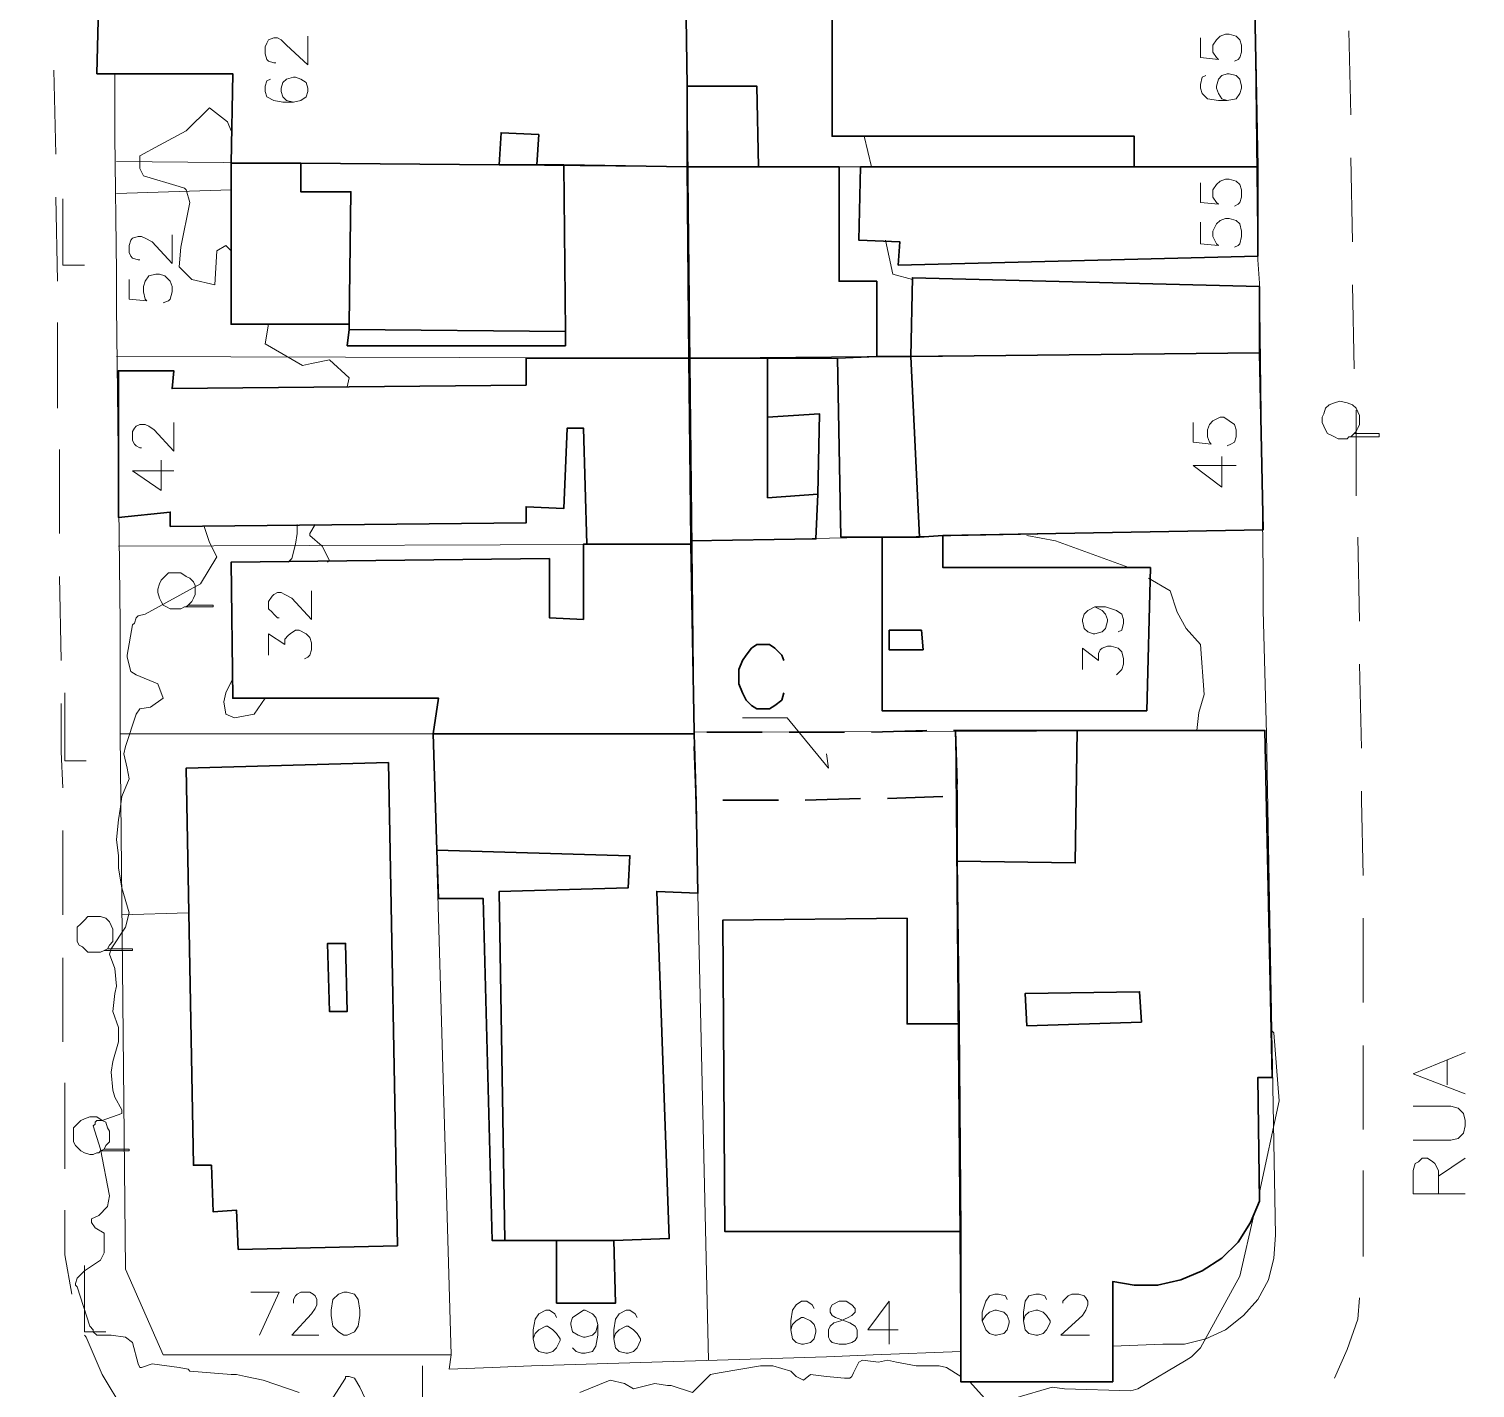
# Model space of a CAD drawing. Extents: x -2391 to 32076, y -11492 to 5852.
# Drawn here: x 4757.3 to 4825.7, y -1351.6 to -1287.3 of the extents above; entities that cross this region are included whole.
import ezdxf

# ---------------------------------------------------------------- set-up
doc = ezdxf.new("R2010")
doc.units = 0
doc.header["$LTSCALE"] = 7
for name, color, linetype in [('ALVE-CT', 3, 'CONTINUOUS'), ('PDF_A101 - EDIFICACAO', 7, 'CONTINUOUS'), ('PDF_A103 - PROJECAO_1', 7, 'CONTINUOUS'), ('PDF_A112 - PRISMA_VENTILACAO', 7, 'CONTINUOUS'), ('PDF_A113 - CONSTRUCAO_2D', 7, 'CONTINUOUS'), ('PDF_A122 - CASA_DE_MAQUINA', 7, 'CONTINUOUS'), ('PDF_A123 - N DE PORTA', 7, 'CONTINUOUS'), ('PDF_A124 - MURO', 7, 'CONTINUOUS'), ('PDF_C301 - MEIO_FIO_2D', 7, 'CONTINUOUS'), ('PDF_C307 - TXT_NOME_LOGRADOURO', 7, 'CONTINUOUS'), ('PDF_F602 - ARVORE_ISOLADA', 7, 'CONTINUOUS'), ('PDF_I903 - POSTE', 7, 'CONTINUOUS'), ('PDF_M1303 - MARCA_UTM_SAD', 7, 'CONTINUOUS'), ('PDF_M1306 - SETA_INDICADORA_TEXTO', 7, 'CONTINUOUS'), ('PDF_N1402 - CURVA_INTERMEDIARIA', 7, 'CONTINUOUS')]:
    doc.layers.add(name, color=color, linetype=linetype)

msp = doc.modelspace()

# ---------------------------------------------------------------- linework, layer by layer
at = {"layer": 'ALVE-CT'}
msp.add_circle((4550.796, -1271.53), 500, dxfattribs=at)
at = {"layer": 'PDF_A101 - EDIFICACAO', "lineweight": 30}
for points in [[(4788.447, -1289.987), (4788.447, -1293.797), (4782.605, -1293.712), (4781.335, -1293.712), (4781.42, -1292.273), (4779.642, -1292.188), (4779.557, -1293.712), (4770.159, -1293.627), (4766.858, -1293.627), (4766.942, -1289.394), (4760.508, -1289.394), (4760.592, -1285.584), (4761.354, -1285.584), (4780.234, -1286.008), (4780.15, -1284.653), (4788.362, -1284.568)], [(4815.455, -1293.797), (4809.613, -1293.797), (4809.613, -1292.357), (4795.305, -1292.357), (4795.305, -1286.685), (4794.712, -1286.685), (4794.712, -1285.669), (4809.782, -1285.669), (4809.782, -1284.568), (4815.285, -1284.568)], [(4791.833, -1293.797), (4788.447, -1293.797), (4788.447, -1289.987), (4791.749, -1289.987)], [(4782.69, -1302.263), (4772.361, -1302.263), (4772.445, -1301.501), (4772.445, -1301.247), (4766.858, -1301.247), (4766.858, -1293.627), (4770.159, -1293.627), (4779.557, -1293.712), (4781.335, -1293.712), (4782.605, -1293.712), (4782.69, -1301.586)], [(4797.421, -1302.771), (4795.559, -1302.856), (4792.257, -1302.856), (4788.531, -1302.856), (4788.447, -1293.797), (4791.833, -1293.797), (4795.643, -1293.797), (4795.643, -1299.215), (4797.421, -1299.215)], [(4809.613, -1293.797), (4815.455, -1293.797), (4815.455, -1298.03), (4798.437, -1298.453), (4798.522, -1297.353), (4796.574, -1297.268), (4796.659, -1293.797)], [(4815.539, -1302.602), (4799.03, -1302.771), (4799.114, -1299.046), (4815.539, -1299.469)], [(4797.675, -1311.322), (4795.728, -1311.322), (4795.559, -1302.856), (4797.421, -1302.771), (4799.03, -1302.771), (4815.539, -1302.602), (4815.709, -1310.983), (4800.554, -1311.237), (4799.453, -1311.322)], [(4788.531, -1302.856), (4788.616, -1311.491), (4788.616, -1311.661), (4783.706, -1311.661), (4783.536, -1306.158), (4782.774, -1306.158), (4782.605, -1309.967), (4780.827, -1309.883), (4780.827, -1310.645), (4763.979, -1310.814), (4763.979, -1310.137), (4761.524, -1310.391), (4761.524, -1303.448), (4764.148, -1303.448), (4764.064, -1304.295), (4780.827, -1304.126), (4780.827, -1302.856)], [(4792.257, -1302.856), (4792.257, -1305.65), (4794.712, -1305.48), (4794.627, -1309.29), (4794.543, -1311.407), (4788.616, -1311.491), (4788.531, -1302.856)], [(4800.554, -1311.237), (4800.554, -1312.761), (4810.375, -1312.761), (4810.205, -1319.534), (4797.675, -1319.534), (4797.675, -1311.322), (4799.453, -1311.322)], [(4788.785, -1320.55), (4788.785, -1320.635), (4776.425, -1320.635), (4776.679, -1318.942), (4766.942, -1318.942), (4766.858, -1312.507), (4781.928, -1312.338), (4781.928, -1315.132), (4783.536, -1315.217), (4783.536, -1311.661), (4783.706, -1311.661), (4788.616, -1311.661)], [(4811.814, -1346.458), (4810.713, -1346.712), (4809.613, -1346.712), (4808.597, -1346.542), (4808.597, -1351.283), (4801.4, -1351.283), (4801.4, -1349.844), (4801.4, -1344.172), (4801.316, -1334.351), (4801.231, -1326.646), (4801.231, -1323.598), (4801.146, -1320.466), (4806.903, -1320.466), (4815.793, -1320.466), (4816.132, -1336.891), (4815.455, -1336.891), (4815.539, -1342.732), (4815.116, -1343.748), (4814.523, -1344.68), (4813.761, -1345.442), (4812.83, -1346.034)], [(4788.87, -1323.852), (4788.955, -1328.17), (4787.007, -1328.086), (4787.6, -1344.51), (4784.976, -1344.595), (4785.06, -1347.558), (4782.266, -1347.558), (4782.266, -1344.595), (4779.811, -1344.595), (4779.218, -1344.595), (4778.795, -1328.424), (4776.679, -1328.424), (4776.594, -1326.138), (4776.425, -1320.635), (4788.785, -1320.635)], [(4774.308, -1321.99), (4774.731, -1344.849), (4767.196, -1345.018), (4767.112, -1343.156), (4766.011, -1343.24), (4765.926, -1341.039), (4765.08, -1341.039), (4764.741, -1322.244)], [(4801.316, -1334.351), (4801.4, -1344.172), (4790.225, -1344.172), (4790.14, -1329.44), (4798.86, -1329.355), (4798.86, -1334.351)], [(4771.429, -1330.541), (4771.514, -1333.758), (4772.361, -1333.758), (4772.276, -1330.541)]]:
    msp.add_lwpolyline(points, close=True, dxfattribs=at)
at = {"layer": 'PDF_A103 - PROJECAO_1', "lineweight": 30}
for points in [[(4779.557, -1293.712), (4781.335, -1293.712), (4782.605, -1293.712), (4782.69, -1301.586), (4772.445, -1301.501), (4772.445, -1301.247), (4772.53, -1294.982), (4770.159, -1294.982), (4770.159, -1293.627)], [(4792.257, -1305.65), (4792.257, -1309.46), (4794.627, -1309.29), (4794.543, -1311.407), (4788.616, -1311.491), (4788.531, -1302.856), (4792.257, -1302.856)], [(4799.453, -1311.322), (4797.675, -1311.322), (4795.728, -1311.322), (4795.559, -1302.856), (4797.421, -1302.771), (4799.03, -1302.771)], [(4801.231, -1326.646), (4801.231, -1323.598), (4801.146, -1320.466), (4806.903, -1320.466), (4806.819, -1326.731)], [(4776.425, -1320.635), (4788.785, -1320.635), (4788.87, -1323.852), (4788.955, -1328.17), (4787.007, -1328.086), (4787.6, -1344.51), (4784.976, -1344.595), (4782.266, -1344.595), (4779.811, -1344.595), (4779.557, -1328.086), (4785.653, -1327.916), (4785.738, -1326.392), (4776.594, -1326.138)]]:
    msp.add_lwpolyline(points, close=True, dxfattribs=at)
at = {"layer": 'PDF_A112 - PRISMA_VENTILACAO', "lineweight": 30}
for points in [[(4779.557, -1293.712), (4781.335, -1293.712), (4781.42, -1292.273), (4779.642, -1292.188)], [(4771.514, -1333.758), (4771.429, -1330.541), (4772.276, -1330.541), (4772.361, -1333.758)]]:
    msp.add_lwpolyline(points, close=True, dxfattribs=at)
at = {"layer": 'PDF_A113 - CONSTRUCAO_2D', "lineweight": 30}
for points in [[(4793.019, -1317.164), (4792.934, -1316.91), (4792.595, -1316.571), (4792.341, -1316.402), (4791.749, -1316.402), (4791.495, -1316.571), (4791.241, -1316.91), (4791.071, -1317.164), (4790.902, -1317.587), (4790.902, -1318.265), (4791.071, -1318.688), (4791.241, -1319.027), (4791.495, -1319.28), (4791.749, -1319.45), (4792.341, -1319.45), (4792.595, -1319.28), (4792.934, -1319.027), (4793.019, -1318.688)], [(4797.167, -1320.55), (4799.792, -1320.466)], [(4801.062, -1320.466), (4801.146, -1320.466), (4801.231, -1323.006)], [(4789.378, -1320.55), (4792.003, -1320.55)], [(4793.273, -1320.55), (4795.897, -1320.55)], [(4788.87, -1323.852), (4788.785, -1321.228)], [(4792.765, -1323.768), (4790.14, -1323.768)], [(4796.659, -1323.683), (4794.035, -1323.768)], [(4800.554, -1323.598), (4797.929, -1323.683)]]:
    msp.add_lwpolyline(points, dxfattribs=at)
at = {"layer": 'PDF_A122 - CASA_DE_MAQUINA', "lineweight": 30}
for points in [[(4799.622, -1316.656), (4798.014, -1316.656), (4798.014, -1315.725), (4799.538, -1315.725)], [(4809.951, -1334.266), (4804.533, -1334.435), (4804.448, -1332.911), (4809.867, -1332.827)]]:
    msp.add_lwpolyline(points, close=True, dxfattribs=at)
at = {"layer": 'PDF_A123 - N DE PORTA', "lineweight": 9}
for points in [[(4768.974, -1288.886), (4768.889, -1288.886), (4768.635, -1288.802), (4768.551, -1288.717), (4768.466, -1288.463), (4768.466, -1288.124), (4768.551, -1287.955), (4768.635, -1287.786), (4768.889, -1287.701), (4769.059, -1287.701), (4769.228, -1287.786), (4769.482, -1288.04), (4770.498, -1288.971), (4770.498, -1287.616)], [(4812.745, -1287.701), (4812.745, -1288.632), (4813.592, -1288.717), (4813.507, -1288.632), (4813.338, -1288.378), (4813.338, -1288.04), (4813.507, -1287.786), (4813.677, -1287.616), (4813.931, -1287.532), (4814.1, -1287.532), (4814.439, -1287.616), (4814.608, -1287.786), (4814.693, -1288.04), (4814.693, -1288.378), (4814.608, -1288.632), (4814.523, -1288.717), (4814.354, -1288.802)], [(4768.72, -1289.648), (4768.551, -1289.733), (4768.466, -1289.987), (4768.466, -1290.241), (4768.551, -1290.495), (4768.889, -1290.664), (4769.313, -1290.749), (4769.821, -1290.749), (4770.159, -1290.664), (4770.413, -1290.495), (4770.498, -1290.241), (4770.498, -1290.072), (4770.413, -1289.818), (4770.159, -1289.648), (4769.905, -1289.564), (4769.821, -1289.564), (4769.482, -1289.648), (4769.313, -1289.818), (4769.228, -1290.072), (4769.228, -1290.241), (4769.313, -1290.495), (4769.482, -1290.664), (4769.821, -1290.749)], [(4812.999, -1289.479), (4812.83, -1289.564), (4812.745, -1289.902), (4812.745, -1290.072), (4812.83, -1290.325), (4813.084, -1290.579), (4813.592, -1290.664), (4814.015, -1290.664), (4814.439, -1290.579), (4814.608, -1290.325), (4814.693, -1290.072), (4814.693, -1289.987), (4814.608, -1289.648), (4814.439, -1289.479), (4814.1, -1289.394), (4814.015, -1289.394), (4813.761, -1289.479), (4813.592, -1289.648), (4813.507, -1289.987), (4813.507, -1290.072), (4813.592, -1290.325), (4813.761, -1290.579), (4814.015, -1290.664)], [(4812.745, -1294.559), (4812.745, -1295.49), (4813.592, -1295.575), (4813.507, -1295.49), (4813.338, -1295.236), (4813.338, -1294.897), (4813.507, -1294.643), (4813.677, -1294.474), (4813.931, -1294.389), (4814.1, -1294.389), (4814.439, -1294.474), (4814.608, -1294.643), (4814.693, -1294.897), (4814.693, -1295.236), (4814.608, -1295.49), (4814.523, -1295.575), (4814.354, -1295.659)], [(4812.745, -1296.421), (4812.745, -1297.437), (4813.592, -1297.522), (4813.507, -1297.437), (4813.338, -1297.099), (4813.338, -1296.845), (4813.507, -1296.506), (4813.677, -1296.337), (4813.931, -1296.252), (4814.1, -1296.252), (4814.439, -1296.337), (4814.608, -1296.506), (4814.693, -1296.845), (4814.693, -1297.099), (4814.608, -1297.437), (4814.523, -1297.522), (4814.354, -1297.607)], [(4762.54, -1298.199), (4762.455, -1298.199), (4762.201, -1298.115), (4762.116, -1298.03), (4762.032, -1297.861), (4762.032, -1297.522), (4762.116, -1297.268), (4762.201, -1297.183), (4762.455, -1297.099), (4762.624, -1297.099), (4762.794, -1297.183), (4763.132, -1297.353), (4764.064, -1298.369), (4764.064, -1297.014)], [(4762.032, -1299.131), (4762.032, -1300.062), (4762.878, -1300.146), (4762.794, -1300.062), (4762.709, -1299.723), (4762.709, -1299.469), (4762.794, -1299.215), (4762.963, -1298.961), (4763.302, -1298.877), (4763.471, -1298.877), (4763.725, -1298.961), (4763.979, -1299.215), (4764.064, -1299.469), (4764.064, -1299.723), (4763.979, -1300.062), (4763.894, -1300.146), (4763.64, -1300.231)], [(4762.624, -1307.089), (4762.54, -1307.089), (4762.37, -1307.004), (4762.286, -1306.92), (4762.201, -1306.75), (4762.201, -1306.327), (4762.286, -1306.158), (4762.37, -1306.073), (4762.54, -1305.988), (4762.794, -1305.988), (4762.963, -1306.073), (4763.217, -1306.242), (4764.148, -1307.258), (4764.148, -1305.904)], [(4812.407, -1305.904), (4812.407, -1306.835), (4813.253, -1306.92), (4813.169, -1306.835), (4813.084, -1306.581), (4813.084, -1306.242), (4813.169, -1305.988), (4813.338, -1305.819), (4813.677, -1305.65), (4813.846, -1305.65), (4814.1, -1305.819), (4814.354, -1305.988), (4814.439, -1306.242), (4814.439, -1306.581), (4814.354, -1306.835), (4814.185, -1306.92), (4814.015, -1307.004)], [(4764.148, -1308.19), (4762.201, -1308.19), (4763.556, -1309.121), (4763.556, -1307.682)], [(4814.439, -1307.936), (4812.407, -1307.936), (4813.761, -1308.952), (4813.761, -1307.512)], [(4769.143, -1315.132), (4769.059, -1315.132), (4768.889, -1314.963), (4768.805, -1314.878), (4768.635, -1314.709), (4768.635, -1314.37), (4768.805, -1314.116), (4768.889, -1314.031), (4769.059, -1313.947), (4769.228, -1313.947), (4769.397, -1314.031), (4769.736, -1314.201), (4770.667, -1315.217), (4770.667, -1313.862)], [(4807.75, -1314.624), (4808.089, -1314.793), (4808.258, -1314.963), (4808.343, -1315.217), (4808.343, -1315.301), (4808.258, -1315.64), (4808.089, -1315.809), (4807.75, -1315.894), (4807.665, -1315.894), (4807.411, -1315.809), (4807.242, -1315.64), (4807.157, -1315.301), (4807.157, -1315.217), (4807.242, -1314.963), (4807.411, -1314.793), (4807.75, -1314.624), (4808.258, -1314.624), (4808.766, -1314.793), (4809.02, -1314.963), (4809.105, -1315.217), (4809.105, -1315.386), (4809.02, -1315.725), (4808.851, -1315.809)], [(4768.635, -1316.91), (4768.635, -1315.894), (4769.397, -1316.402), (4769.397, -1316.148), (4769.567, -1315.979), (4769.651, -1315.894), (4769.905, -1315.725), (4770.075, -1315.725), (4770.413, -1315.894), (4770.583, -1316.063), (4770.667, -1316.317), (4770.667, -1316.656), (4770.583, -1316.91), (4770.498, -1316.995), (4770.329, -1317.079)], [(4807.157, -1317.587), (4807.157, -1316.571), (4807.919, -1317.164), (4807.919, -1316.825), (4808.004, -1316.656), (4808.089, -1316.571), (4808.343, -1316.487), (4808.512, -1316.487), (4808.851, -1316.571), (4809.02, -1316.741), (4809.105, -1317.079), (4809.105, -1317.333), (4809.02, -1317.587), (4808.935, -1317.672), (4808.766, -1317.841)], [(4768.212, -1349.082), (4769.143, -1347.05), (4767.789, -1347.05)], [(4769.821, -1347.558), (4769.821, -1347.389), (4769.905, -1347.22), (4769.99, -1347.135), (4770.159, -1347.05), (4770.583, -1347.05), (4770.752, -1347.135), (4770.837, -1347.22), (4770.921, -1347.389), (4770.921, -1347.643), (4770.837, -1347.812), (4770.667, -1348.066), (4769.736, -1349.082), (4771.006, -1349.082)], [(4803.602, -1347.389), (4803.517, -1347.22), (4803.178, -1347.135), (4803.009, -1347.135), (4802.755, -1347.22), (4802.586, -1347.474), (4802.416, -1347.982), (4802.416, -1348.405), (4802.586, -1348.828), (4802.755, -1348.997), (4803.009, -1349.082), (4803.094, -1349.082), (4803.432, -1348.997), (4803.602, -1348.828), (4803.686, -1348.489), (4803.686, -1348.405), (4803.602, -1348.151), (4803.432, -1347.982), (4803.094, -1347.897), (4803.009, -1347.897), (4802.755, -1347.982), (4802.586, -1348.151), (4802.416, -1348.405)], [(4805.464, -1347.389), (4805.38, -1347.22), (4805.126, -1347.135), (4804.956, -1347.135), (4804.618, -1347.22), (4804.448, -1347.474), (4804.364, -1347.982), (4804.364, -1348.405), (4804.448, -1348.828), (4804.618, -1348.997), (4804.956, -1349.082), (4805.041, -1349.082), (4805.295, -1348.997), (4805.464, -1348.828), (4805.634, -1348.489), (4805.634, -1348.405), (4805.464, -1348.151), (4805.295, -1347.982), (4805.041, -1347.897), (4804.956, -1347.897), (4804.618, -1347.982), (4804.448, -1348.151), (4804.364, -1348.405)], [(4806.226, -1347.558), (4806.226, -1347.474), (4806.395, -1347.304), (4806.48, -1347.22), (4806.649, -1347.135), (4806.988, -1347.135), (4807.242, -1347.22), (4807.327, -1347.304), (4807.411, -1347.474), (4807.411, -1347.643), (4807.327, -1347.897), (4807.157, -1348.151), (4806.142, -1349.082), (4807.496, -1349.082)], [(4794.458, -1347.812), (4794.373, -1347.643), (4794.119, -1347.474), (4793.865, -1347.474), (4793.611, -1347.643), (4793.442, -1347.897), (4793.357, -1348.405), (4793.357, -1348.828), (4793.442, -1349.251), (4793.611, -1349.421), (4793.865, -1349.505), (4793.95, -1349.505), (4794.289, -1349.421), (4794.458, -1349.251), (4794.543, -1348.913), (4794.543, -1348.828), (4794.458, -1348.574), (4794.289, -1348.405), (4793.95, -1348.236), (4793.865, -1348.236), (4793.611, -1348.405), (4793.442, -1348.574), (4793.357, -1348.828)], [(4798.014, -1349.505), (4798.014, -1347.474), (4796.998, -1348.828), (4798.437, -1348.828)], [(4782.266, -1348.236), (4782.182, -1348.066), (4781.928, -1347.897), (4781.758, -1347.897), (4781.42, -1348.066), (4781.25, -1348.32), (4781.166, -1348.828), (4781.166, -1349.251), (4781.25, -1349.675), (4781.42, -1349.844), (4781.758, -1349.929), (4781.843, -1349.929), (4782.097, -1349.844), (4782.266, -1349.675), (4782.436, -1349.336), (4782.436, -1349.251), (4782.266, -1348.997), (4782.097, -1348.828), (4781.843, -1348.659), (4781.758, -1348.659), (4781.42, -1348.828), (4781.25, -1348.997), (4781.166, -1349.251)], [(4784.214, -1348.574), (4784.129, -1348.913), (4783.96, -1349.082), (4783.621, -1349.167), (4783.536, -1349.167), (4783.282, -1349.082), (4783.028, -1348.913), (4782.944, -1348.574), (4782.944, -1348.489), (4783.028, -1348.236), (4783.282, -1348.066), (4783.536, -1347.897), (4783.621, -1347.897), (4783.96, -1348.066), (4784.129, -1348.236), (4784.214, -1348.574), (4784.214, -1349.082), (4784.129, -1349.59), (4783.96, -1349.844), (4783.621, -1349.929), (4783.452, -1349.929), (4783.198, -1349.844), (4783.028, -1349.675)], [(4786.076, -1348.236), (4785.992, -1348.066), (4785.738, -1347.897), (4785.568, -1347.897), (4785.23, -1348.066), (4785.06, -1348.32), (4784.976, -1348.828), (4784.976, -1349.251), (4785.06, -1349.675), (4785.23, -1349.844), (4785.568, -1349.929), (4785.653, -1349.929), (4785.907, -1349.844), (4786.076, -1349.675), (4786.246, -1349.336), (4786.246, -1349.251), (4786.076, -1348.997), (4785.907, -1348.828), (4785.653, -1348.659), (4785.568, -1348.659), (4785.23, -1348.828), (4785.06, -1348.997), (4784.976, -1349.251)]]:
    msp.add_lwpolyline(points, dxfattribs=at)
for points in [[(4772.191, -1347.05), (4771.937, -1347.135), (4771.683, -1347.389), (4771.599, -1347.897), (4771.599, -1348.151), (4771.683, -1348.659), (4771.937, -1348.913), (4772.191, -1349.082), (4772.361, -1349.082), (4772.699, -1348.913), (4772.869, -1348.659), (4772.953, -1348.151), (4772.953, -1347.897), (4772.869, -1347.389), (4772.699, -1347.135), (4772.361, -1347.05)], [(4795.643, -1347.474), (4795.305, -1347.643), (4795.22, -1347.812), (4795.22, -1347.982), (4795.305, -1348.151), (4795.474, -1348.236), (4795.897, -1348.405), (4796.151, -1348.489), (4796.405, -1348.659), (4796.49, -1348.828), (4796.49, -1349.167), (4796.405, -1349.336), (4796.236, -1349.421), (4795.982, -1349.505), (4795.643, -1349.505), (4795.305, -1349.421), (4795.22, -1349.336), (4795.135, -1349.167), (4795.135, -1348.828), (4795.22, -1348.659), (4795.389, -1348.489), (4795.728, -1348.405), (4796.067, -1348.236), (4796.236, -1348.151), (4796.405, -1347.982), (4796.405, -1347.812), (4796.236, -1347.643), (4795.982, -1347.474)]]:
    msp.add_lwpolyline(points, close=True, dxfattribs=at)
at = {"layer": 'PDF_A124 - MURO', "lineweight": 9}
for points in [[(4787.515, -1203.545), (4788.785, -1320.635)], [(4814.862, -1255.698), (4814.862, -1259.254), (4814.947, -1260.778), (4815.031, -1270.176), (4815.116, -1272.123), (4815.201, -1281.182), (4815.285, -1283.044), (4815.455, -1298.199), (4815.539, -1299.3), (4815.709, -1312.931), (4815.709, -1314.793), (4815.878, -1320.635), (4816.301, -1344.341), (4816.216, -1345.442), (4815.962, -1346.458), (4815.455, -1347.389), (4814.777, -1348.151), (4813.931, -1348.828), (4812.999, -1349.251), (4811.983, -1349.505), (4810.967, -1349.505), (4808.597, -1349.59)], [(4789.463, -1350.267), (4788.785, -1320.635), (4761.608, -1320.635), (4761.608, -1316.741), (4761.608, -1315.386), (4761.439, -1300.4), (4761.439, -1298.792), (4761.354, -1292.357), (4761.354, -1290.749), (4761.354, -1289.394)], [(4761.439, -1293.543), (4788.447, -1293.797), (4815.455, -1293.797)], [(4761.439, -1295.067), (4766.858, -1294.897)], [(4815.539, -1302.602), (4788.531, -1302.856), (4761.439, -1302.771)], [(4788.616, -1311.491), (4815.709, -1310.983)], [(4761.524, -1311.745), (4788.616, -1311.661)], [(4761.608, -1320.635), (4761.862, -1345.95), (4763.64, -1350.013), (4771.853, -1350.013), (4773.715, -1350.013), (4777.271, -1350.013), (4777.186, -1350.691), (4779.218, -1350.606), (4781.081, -1350.521), (4795.051, -1350.098), (4797.252, -1350.013), (4801.4, -1349.844), (4801.146, -1320.466)], [(4788.785, -1320.55), (4815.793, -1320.466)], [(4776.425, -1320.635), (4777.271, -1350.013)], [(4761.693, -1329.186), (4764.826, -1329.101)]]:
    msp.add_lwpolyline(points, dxfattribs=at)
at = {"layer": 'PDF_C301 - MEIO_FIO_2D', "lineweight": 9}
for points in [[(4819.772, -1287.362), (4819.857, -1291.341)], [(4758.56, -1293.204), (4758.476, -1289.225)], [(4819.857, -1293.373), (4819.942, -1297.353)], [(4758.645, -1299.215), (4758.56, -1295.236)], [(4819.942, -1299.385), (4820.026, -1303.364)], [(4758.645, -1305.226), (4758.645, -1301.162)], [(4820.111, -1305.311), (4820.111, -1309.375)], [(4758.73, -1311.153), (4758.73, -1307.174)], [(4820.196, -1311.322), (4820.28, -1315.301)], [(4758.814, -1317.164), (4758.73, -1313.185)], [(4820.28, -1317.333), (4820.365, -1321.312)], [(4758.899, -1323.175), (4758.814, -1321.482), (4758.814, -1319.196)], [(4820.365, -1323.344), (4820.365, -1323.768), (4820.45, -1327.324)], [(4758.899, -1329.186), (4758.899, -1325.207)], [(4820.45, -1329.355), (4820.45, -1333.335)], [(4758.899, -1335.197), (4758.899, -1331.218)], [(4820.45, -1335.367), (4820.45, -1339.346)], [(4758.984, -1341.208), (4758.984, -1337.145)], [(4820.45, -1341.293), (4820.45, -1345.188), (4820.45, -1345.357)], [(4759.322, -1347.135), (4758.984, -1345.272), (4758.984, -1343.156)], [(4820.28, -1347.304), (4820.196, -1348.32), (4819.688, -1349.759), (4819.095, -1351.114)], [(4761.778, -1352.638), (4760.762, -1350.945), (4760, -1349.167), (4759.915, -1349.082)]]:
    msp.add_lwpolyline(points, dxfattribs=at)
at = {"layer": 'PDF_C307 - TXT_NOME_LOGRADOURO', "lineweight": 9}
for points in [[(4825.276, -1337.653), (4822.82, -1336.721), (4825.276, -1335.705)], [(4824.429, -1337.229), (4824.429, -1336.044)], [(4822.82, -1339.854), (4824.598, -1339.854), (4824.937, -1339.769), (4825.191, -1339.515), (4825.276, -1339.176), (4825.276, -1338.922), (4825.191, -1338.584), (4824.937, -1338.33), (4824.598, -1338.245), (4822.82, -1338.245)], [(4825.276, -1342.394), (4822.82, -1342.394), (4822.82, -1341.293), (4822.905, -1340.954), (4823.074, -1340.87), (4823.244, -1340.7), (4823.498, -1340.7), (4823.752, -1340.87), (4823.836, -1340.954), (4824.006, -1341.293), (4824.006, -1342.394)], [(4824.006, -1341.547), (4825.276, -1340.7)]]:
    msp.add_lwpolyline(points, dxfattribs=at)
at = {"layer": 'PDF_F602 - ARVORE_ISOLADA', "lineweight": 9}
for points in [[(4820.026, -1306.412), (4819.857, -1306.581), (4819.772, -1306.581), (4819.688, -1306.666), (4819.434, -1306.666), (4819.264, -1306.666), (4819.095, -1306.581), (4818.926, -1306.496), (4818.756, -1306.412), (4818.672, -1306.242), (4818.587, -1306.073), (4818.502, -1305.904), (4818.502, -1305.65), (4818.587, -1305.48), (4818.672, -1305.226), (4818.841, -1305.057), (4819.095, -1304.972), (4819.349, -1304.888), (4819.688, -1304.972), (4819.942, -1305.057), (4820.111, -1305.226), (4820.196, -1305.396), (4820.28, -1305.565), (4820.28, -1305.734), (4820.28, -1305.988), (4820.196, -1306.158), (4820.111, -1306.327), (4820.026, -1306.412), (4819.857, -1306.581), (4821.212, -1306.581), (4821.212, -1306.412)], [(4764.826, -1314.539), (4764.741, -1314.624), (4764.656, -1314.624), (4764.487, -1314.709), (4764.318, -1314.709), (4764.148, -1314.709), (4763.979, -1314.709), (4763.81, -1314.624), (4763.64, -1314.539), (4763.556, -1314.37), (4763.471, -1314.201), (4763.386, -1313.947), (4763.386, -1313.777), (4763.471, -1313.523), (4763.556, -1313.354), (4763.725, -1313.185), (4763.894, -1313.015), (4764.148, -1313.015), (4764.487, -1313.015), (4764.741, -1313.185), (4764.91, -1313.269), (4765.08, -1313.439), (4765.164, -1313.608), (4765.164, -1313.862), (4765.164, -1314.031), (4765.08, -1314.201), (4764.995, -1314.37), (4764.826, -1314.539), (4764.741, -1314.624), (4766.011, -1314.624), (4766.011, -1314.539)], [(4761.016, -1330.795), (4760.846, -1330.879), (4760.677, -1330.964), (4760.508, -1330.964), (4760.338, -1330.964), (4760.084, -1330.964), (4760, -1330.879), (4759.83, -1330.71), (4759.661, -1330.625), (4759.576, -1330.456), (4759.576, -1330.202), (4759.576, -1330.033), (4759.576, -1329.779), (4759.746, -1329.609), (4759.915, -1329.44), (4760.084, -1329.271), (4760.338, -1329.271), (4760.677, -1329.271), (4760.931, -1329.355), (4761.1, -1329.525), (4761.185, -1329.694), (4761.27, -1329.863), (4761.27, -1330.117), (4761.27, -1330.287), (4761.27, -1330.456), (4761.1, -1330.625), (4761.016, -1330.795), (4760.846, -1330.879), (4762.201, -1330.879), (4762.201, -1330.795)], [(4760.846, -1340.277), (4760.677, -1340.362), (4760.592, -1340.446), (4760.508, -1340.446), (4760.338, -1340.531), (4760.169, -1340.531), (4759.915, -1340.446), (4759.746, -1340.362), (4759.661, -1340.277), (4759.492, -1340.108), (4759.407, -1339.938), (4759.407, -1339.684), (4759.407, -1339.515), (4759.407, -1339.261), (4759.576, -1339.092), (4759.746, -1338.922), (4759.915, -1338.838), (4760.169, -1338.753), (4760.508, -1338.753), (4760.762, -1338.922), (4760.931, -1339.007), (4761.016, -1339.261), (4761.1, -1339.43), (4761.1, -1339.6), (4761.1, -1339.769), (4761.1, -1339.938), (4760.931, -1340.108), (4760.846, -1340.277), (4760.677, -1340.362), (4762.032, -1340.362), (4762.032, -1340.277)]]:
    msp.add_lwpolyline(points, close=True, dxfattribs=at)
at = {"layer": 'PDF_I903 - POSTE', "lineweight": 9}
for points in [[(4759.915, -1298.453), (4758.899, -1298.453), (4758.899, -1295.321)], [(4760, -1321.905), (4758.984, -1321.905), (4758.984, -1318.688)], [(4760.931, -1348.913), (4759.915, -1348.913), (4759.915, -1345.78)]]:
    msp.add_lwpolyline(points, dxfattribs=at)
at = {"layer": 'PDF_M1303 - MARCA_UTM_SAD', "lineweight": 9}
msp.add_lwpolyline([(4775.917, -1360.512), (4775.917, -1350.521)], dxfattribs=at)
at = {"layer": 'PDF_M1306 - SETA_INDICADORA_TEXTO', "lineweight": 9}
msp.add_lwpolyline([(4791.071, -1319.873), (4793.188, -1319.873), (4795.135, -1322.244), (4795.051, -1321.566)], dxfattribs=at)
at = {"layer": 'PDF_N1402 - CURVA_INTERMEDIARIA', "lineweight": 9}
for points in [[(4766.858, -1297.776), (4766.604, -1297.522), (4766.18, -1297.776), (4766.096, -1299.385), (4764.995, -1299.131), (4764.402, -1298.538), (4764.487, -1297.607), (4764.91, -1295.49), (4764.741, -1294.897), (4764.656, -1294.813), (4764.402, -1294.728), (4762.709, -1294.22), (4762.54, -1293.881), (4762.54, -1293.289), (4763.471, -1292.781), (4764.741, -1292.103), (4765.842, -1291.003), (4766.688, -1291.68), (4766.858, -1292.103)], [(4796.828, -1292.357), (4797.167, -1293.797)], [(4797.844, -1297.268), (4798.183, -1298.877), (4799.114, -1299.131)], [(4772.361, -1304.21), (4772.445, -1303.787), (4771.514, -1302.94), (4770.667, -1303.11), (4770.244, -1303.194), (4768.466, -1302.178), (4768.635, -1301.247)], [(4770.075, -1351.791), (4768.381, -1351.199), (4767.535, -1351.029), (4767.112, -1350.945), (4766.858, -1350.945), (4764.91, -1350.775), (4764.826, -1350.691), (4764.402, -1350.606), (4763.132, -1350.437), (4762.624, -1350.606), (4762.54, -1350.606), (4762.455, -1350.437), (4762.201, -1349.421), (4761.862, -1349.167), (4761.185, -1349.082), (4760.508, -1349.082), (4760.338, -1348.913), (4760.338, -1348.828), (4760.169, -1348.659), (4759.576, -1346.796), (4759.492, -1346.712), (4759.492, -1346.627), (4759.576, -1346.373), (4759.915, -1346.034), (4760.677, -1345.526), (4760.846, -1345.188), (4760.846, -1344.764), (4760.846, -1344.256), (4760.423, -1344.002), (4760.254, -1343.748), (4760.254, -1343.664), (4760.254, -1343.579), (4760.592, -1343.41), (4761.016, -1342.986), (4761.1, -1342.478), (4760.677, -1340.277), (4760.338, -1339.176), (4760.423, -1339.092), (4760.423, -1339.007), (4760.508, -1338.922), (4760.762, -1338.922), (4761.693, -1338.584), (4761.693, -1338.415), (4761.354, -1337.822), (4761.27, -1337.483), (4761.185, -1336.637), (4761.27, -1336.129), (4761.524, -1335.197), (4761.524, -1334.52), (4761.27, -1333.758), (4761.354, -1332.911), (4761.439, -1332.573), (4761.354, -1331.726), (4761.1, -1331.049), (4761.185, -1330.795), (4761.862, -1329.779), (4762.032, -1329.101), (4761.693, -1327.916), (4761.524, -1326.985), (4761.524, -1326.392), (4761.439, -1325.63), (4761.524, -1324.699), (4761.608, -1324.191), (4761.693, -1323.598), (4762.032, -1322.752), (4761.947, -1322.244), (4761.778, -1321.566), (4761.862, -1321.228), (4762.37, -1319.704), (4762.54, -1319.45), (4763.048, -1319.365), (4763.64, -1318.942), (4763.386, -1318.265), (4762.37, -1317.841), (4762.116, -1317.672), (4761.947, -1316.995), (4761.947, -1316.91), (4762.201, -1315.471), (4762.286, -1315.386), (4762.37, -1315.132), (4762.455, -1315.047), (4762.794, -1314.963), (4765.418, -1313.523), (4766.18, -1312.253), (4765.842, -1311.576), (4765.588, -1310.814)], [(4769.99, -1310.729), (4769.99, -1311.153), (4769.905, -1311.661), (4769.736, -1312.338), (4769.567, -1312.507)], [(4771.429, -1312.507), (4771.514, -1312.423), (4771.175, -1311.745), (4770.583, -1311.237), (4770.583, -1311.153), (4770.837, -1310.729)], [(4804.533, -1311.237), (4805.888, -1311.491), (4809.359, -1312.761)], [(4810.29, -1313.269), (4811.306, -1313.862), (4811.645, -1314.878), (4812.068, -1315.64), (4812.745, -1316.402), (4812.915, -1318.773), (4812.661, -1319.619), (4812.576, -1320.466)], [(4766.942, -1318.011), (4766.604, -1318.688), (4766.519, -1319.111), (4766.604, -1319.704), (4767.027, -1319.873), (4767.958, -1319.704), (4768.466, -1318.942)], [(4816.132, -1334.689), (4816.216, -1334.774), (4816.47, -1337.991), (4815.539, -1342.309)], [(4815.285, -1343.325), (4814.608, -1346.288), (4812.745, -1349.675), (4812.322, -1350.098), (4812.068, -1350.267), (4809.782, -1351.622), (4809.443, -1351.707), (4806.311, -1351.622), (4805.718, -1351.537), (4805.464, -1351.622), (4804.279, -1351.961), (4802.924, -1352.384), (4802.755, -1352.384), (4802.67, -1352.215), (4801.824, -1351.283)], [(4801.4, -1351.029), (4800.723, -1350.606), (4800.384, -1350.521), (4799.284, -1350.521), (4798.352, -1350.352), (4797.929, -1350.267), (4797.506, -1350.352), (4796.744, -1350.267), (4796.574, -1350.352), (4796.321, -1350.86), (4796.236, -1351.029), (4796.151, -1351.114), (4795.897, -1351.114), (4795.051, -1351.029), (4794.289, -1350.945), (4793.95, -1351.199), (4793.611, -1351.029), (4793.357, -1350.775), (4792.511, -1350.521), (4792.003, -1350.521), (4791.918, -1350.521), (4789.971, -1350.86), (4789.547, -1350.945), (4789.378, -1351.114), (4788.701, -1351.791), (4787.685, -1351.453), (4787.6, -1351.453), (4787.515, -1351.453), (4786.923, -1351.368), (4785.907, -1351.622), (4785.484, -1351.368), (4784.806, -1351.199), (4783.367, -1351.791)], [(4773.715, -1353.146), (4772.953, -1351.537), (4772.699, -1351.114), (4772.445, -1351.029), (4772.361, -1351.029), (4772.276, -1351.029), (4772.276, -1351.114), (4771.683, -1352.045)]]:
    msp.add_lwpolyline(points, dxfattribs=at)

doc.saveas('drawing.dxf')
